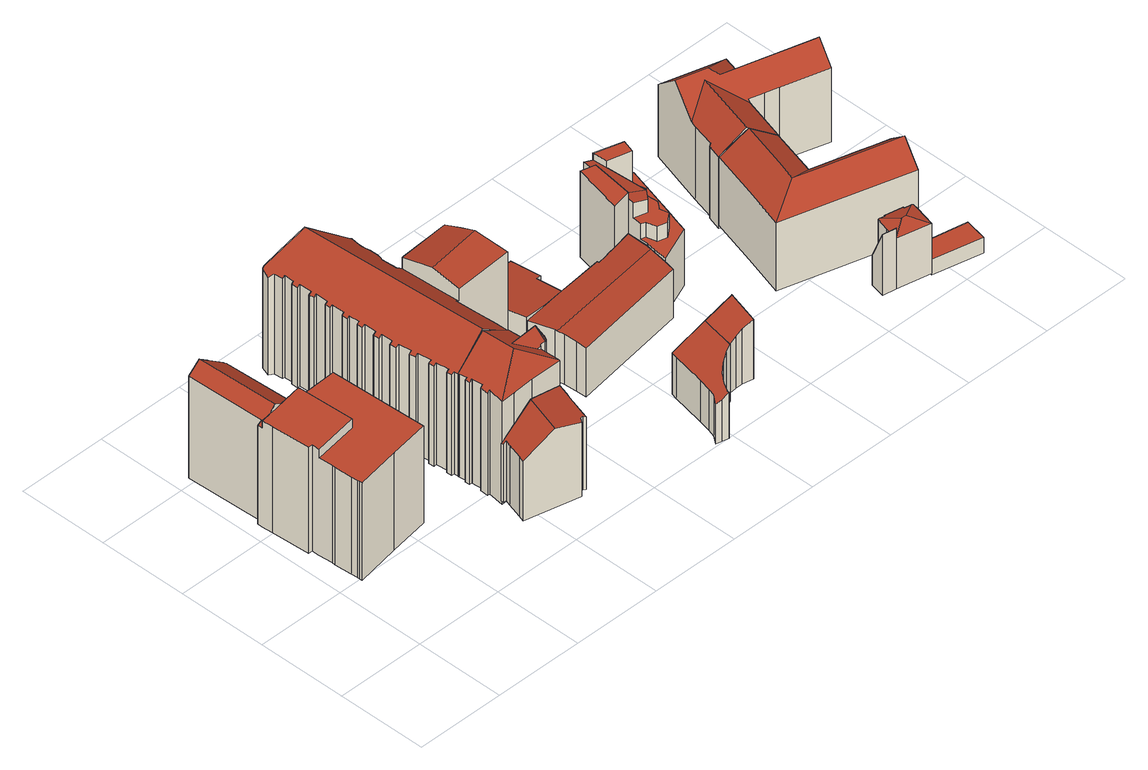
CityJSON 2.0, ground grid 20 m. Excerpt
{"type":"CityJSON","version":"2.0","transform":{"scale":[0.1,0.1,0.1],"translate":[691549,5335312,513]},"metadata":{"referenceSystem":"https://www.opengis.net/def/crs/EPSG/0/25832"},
"CityObjects":{
"building1":{"type":"Building","attributes":{"Gemeindeschluessel":"09162000","HoeheDach":"542.734","HoeheGrund":"516.340","Methode":"2000","NiedrigsteTraufeDesGebaeudes":"537.153","Geometrietyp2DReferenz":"3000","function":"31001_9998","roofType":"1000","measuredHeight":26.39,"storeysAboveGround":7},"geometry":[{"type":"MultiSurface","lod":"2","boundaries":[[[0,1,2,3,4,5,6]],[[7,8,9,10,11,12,13]],[[14,15,16,17]],[[2,18,19,20,21,22,23,24,25,26,27,3]],[[28,29,30,31,32,33,34]],[[35,36,37,38]],[[39,40,24,23]],[[41,42,36,35,43,44]],[[32,31,45]],[[7,46,26,25,47,48,8]],[[27,49,4,3]],[[50,51,12,11,16,15,37,36,42]],[[32,45,50,42,41,52,33]],[[34,33,52,53]],[[54,19,18,55]],[[56,22,21,57]],[[53,52,41,44]],[[30,58,5,4,49,46,7,13,51,59,45,31]],[[6,5,58,60]],[[57,21,20,61]],[[38,37,15,14]],[[47,25,24,40]],[[17,16,11,10]],[[39,56,57,61,54,55,1,0,6,60,29,28,34,53,44,43,35,38,14,17,10,9,8,48,47,40]],[[61,20,19,54]],[[51,13,12]],[[55,18,2,1]],[[59,51,50,45]],[[39,23,22,56]],[[60,58,30,29]],[[26,46,49,27]]],"semantics":{"surfaces":[{"type":"WallSurface"},{"type":"RoofSurface"},{"type":"GroundSurface"}],"values":[0,0,0,1,0,0,0,0,0,0,0,1,1,0,0,0,0,1,0,0,0,0,0,2,0,0,0,0,0,0,0]}}]},
"building2":{"type":"Building","attributes":{"Gemeindeschluessel":"09162000","HoeheDach":"533.630","HoeheGrund":"514.822","Methode":"2000","NiedrigsteTraufeDesGebaeudes":"528.355","Geometrietyp2DReferenz":"3000","function":"31001_9998","roofType":"3100","measuredHeight":18.81,"storeysAboveGround":3},"geometry":[{"type":"MultiSurface","lod":"2","boundaries":[[[62,63,64,65]],[[64,63,66,67,68,69,70,71,72,73,74]],[[75,72,71,76]],[[77,67,66,78]],[[79,80,81,82,83,84,85,86,75,76,87,88,89,77,78,62,65]],[[90,83,82,91]],[[76,71,70,87]],[[88,69,68,89]],[[83,90,92,84]],[[87,70,69,88]],[[78,66,63,62]],[[81,93,91,82]],[[75,86,94,73,72]],[[79,65,64,74,95]],[[80,96,93,81]],[[90,91,93,96,95,74,73,94,97,92]],[[89,68,67,77]],[[79,95,96,80]],[[94,86,85,97]],[[84,92,97,85]]],"semantics":{"surfaces":[{"type":"WallSurface"},{"type":"RoofSurface"},{"type":"GroundSurface"}],"values":[0,1,0,0,2,0,0,0,0,0,0,0,0,0,0,1,0,0,0,0]}}]},
"building3":{"type":"Building","attributes":{"Gemeindeschluessel":"09162000","HoeheDach":"543.230","HoeheGrund":"513.836","Methode":"2000","NiedrigsteTraufeDesGebaeudes":"537.940","Geometrietyp2DReferenz":"3000","function":"31001_9998","roofType":"3100","measuredHeight":29.39,"storeysAboveGround":5},"geometry":[{"type":"MultiSurface","lod":"2","boundaries":[[[98,99,100,101]],[[102,103,104,105]],[[106,107,108,109]],[[110,111,112,113]],[[114,112,111,115,109]],[[108,116,109]],[[117,118,119,109]],[[120,118,117,121]],[[115,117,109]],[[122,123,124]],[[125,126,127,128,129,130,131,132,133,134,135,136,137,138]],[[139,129,128,140]],[[141,107,106,142]],[[143,106,109]],[[144,101,100,132]],[[130,129,139,145]],[[140,128,127,146]],[[102,147,135,134,103]],[[133,148,149,150,151,122,124,104,103,134]],[[152,136,135,147]],[[151,109,119,153,123,122]],[[154,113,112,114,116]],[[155,131,130,145]],[[156,143,109]],[[157,126,125,158]],[[149,159,150]],[[160,161,143,156,162]],[[151,150,159,163,162,156,109]],[[164,137,136,152]],[[144,132,131,155]],[[125,138,165,158]],[[100,99,166,148,133,132]],[[141,142,161,160,167,168,98,101,144,155,145,139,140,146,157,158,165,164,152,147,102,105,169,120,121,110,113,154]],[[146,127,126,157]],[[116,114,109]],[[120,169,153,119,118]],[[141,154,116,108,107]],[[110,121,117,115,111]],[[168,166,99,98]],[[169,105,104,124,123,153]],[[165,138,137,164]],[[168,167,163,159,149,148,166]],[[160,162,163,167]],[[161,142,106,143]]],"semantics":{"surfaces":[{"type":"WallSurface"},{"type":"RoofSurface"},{"type":"GroundSurface"}],"values":[0,0,1,0,1,1,1,0,1,0,1,0,0,1,0,0,0,0,1,0,1,0,0,1,0,0,0,1,0,0,0,1,2,0,1,0,0,0,0,0,0,0,0,0]}}]},
"building4":{"type":"Building","attributes":{"Gemeindeschluessel":"09162000","HoeheDach":"543.510","HoeheGrund":"513.780","Methode":"2000","NiedrigsteTraufeDesGebaeudes":"536.828","Geometrietyp2DReferenz":"3000","function":"31001_9998","roofType":"3100","measuredHeight":29.73,"storeysAboveGround":5},"geometry":[{"type":"MultiSurface","lod":"2","boundaries":[[[170,171,172,173,174,175]],[[176,177,178,179]],[[180,181,182,183]],[[184,185,186,187]],[[188,189,190,191]],[[192,193,194,195,196,197]],[[183,182,198,199]],[[200,201,202,203,204,178,177]],[[205,206,207,208]],[[209,210,211,212,102,213,214,215,216,217,218,219,220,221,222,223,224,225,226,172,171,170,227,228,229,230,231,232,233,234,235,194,193,192,236,237,184,187,238,239,205,208,180,183,199,240,241,242,243,244,245,246,247,248,249,250,251,252,253,254,255,256,257,258,259,260,261,262,263,264,188,191,265,266,267,268,269,270,271,272]],[[241,273,274,242]],[[275,276,277,278,257,256,255,254,253,279]],[[170,175,280,227]],[[235,281,195,194]],[[192,197,282,236]],[[226,283,173,172]],[[269,203,202,270]],[[261,284,285,262]],[[245,286,287,246]],[[263,288,289,264]],[[290,176,179,178,204,268,267,266,265]],[[252,291,279,253]],[[292,281,235,234,233,293]],[[222,294,295,223]],[[210,209,272,296,297,298,299]],[[268,204,203,269]],[[215,300,301,216]],[[242,274,302,243]],[[262,285,288,263]],[[217,303,304,218]],[[210,299,305,211]],[[220,306,307,221]],[[251,308,291,252]],[[229,309,310,230]],[[191,190,290,265]],[[264,289,189,188]],[[208,207,181,180]],[[280,311,309,229,228,227]],[[260,312,284,261]],[[313,314,315,316,287,286,317,302,274,273,318,198,182,181,207,206,319,320,186,185,321,282,197,196,195,281,292,293,322,323,310,309,311,280,175,174,173,283,324,325,295,294,307,306,326,304,303,301,300,327,328,276,275,279,291,308]],[[244,317,286,245]],[[243,302,317,244]],[[247,316,315,248]],[[232,322,293,233]],[[224,325,324,225]],[[232,231,230,310,323,322]],[[214,213,102,329,328,327]],[[330,298,297,200,177,176]],[[259,258,257,278,331,332]],[[246,287,316,247]],[[223,295,325,224]],[[328,329,333,305,299,298,330,176,290,190,189,289,288,285,284,312,332,331,278,277,276]],[[250,249,314,313,308,251]],[[187,186,320,238]],[[214,327,300,215]],[[216,301,303,217]],[[248,315,314,249]],[[199,198,318,240]],[[238,320,319,239]],[[225,324,283,226]],[[282,321,237,236]],[[219,326,306,220]],[[297,296,201,200]],[[259,332,312,260]],[[240,318,273,241]],[[237,321,185,184]],[[211,305,333,212]],[[296,272,271,270,202,201]],[[218,304,326,219]],[[212,333,329,102]],[[221,307,294,222]],[[239,319,206,205]]],"semantics":{"surfaces":[{"type":"WallSurface"},{"type":"RoofSurface"},{"type":"GroundSurface"}],"values":[0,0,0,0,0,0,0,1,0,2,0,0,0,0,0,0,0,0,0,0,0,0,0,0,0,0,0,0,0,0,0,0,0,0,0,0,0,0,0,1,0,0,0,0,0,0,0,0,0,0,0,1,0,0,0,0,0,0,0,0,0,0,1,0,0,0,0,0,0,0,0,0]}}]},
"building5":{"type":"Building","attributes":{"Gemeindeschluessel":"09162000","HoeheDach":"526.170","HoeheGrund":"514.010","Methode":"1000","NiedrigsteTraufeDesGebaeudes":"524.591","Geometrietyp2DReferenz":"3000","function":"31001_9998","roofType":"1000","measuredHeight":12.16,"storeysAboveGround":2},"geometry":[{"type":"MultiSurface","lod":"2","boundaries":[[[334,335,336,337,338,339]],[[340,341,342,343,344,345]],[[346,347,348,349,350,351]],[[352,336,335,334,353,354,355,356,357,358,351,350,349,344,343,342]],[[358,359,346,351]],[[355,360,361,356]],[[352,362,337,336]],[[357,363,359,358]],[[360,364,365,339,338,337,362,341,340,345,348,347,346,359,363,361]],[[342,341,362,352]],[[353,334,339,365,364,354]],[[356,361,363,357]],[[354,364,360,355]],[[349,348,345,344]]],"semantics":{"surfaces":[{"type":"WallSurface"},{"type":"GroundSurface"},{"type":"RoofSurface"}],"values":[0,0,0,1,0,0,0,0,2,0,0,0,0,0]}}]},
"building6":{"type":"Building","attributes":{"Gemeindeschluessel":"09162000","HoeheDach":"526.755","HoeheGrund":"513.235","Methode":"2000","NiedrigsteTraufeDesGebaeudes":"522.575","Geometrietyp2DReferenz":"3000","function":"31001_9998","roofType":"2100","measuredHeight":13.52,"storeysAboveGround":2},"geometry":[{"type":"MultiSurface","lod":"2","boundaries":[[[366,367,368,369,370,371,372,373,374,375,376,377,378,379,380,381,382,383,384,385]],[[386,377,376,387]],[[388,375,374,389]],[[390,368,367,391]],[[387,388,389,392,393,394,395,390,391,396,397,398,399,400,401,402,403,404,386]],[[392,372,371,393]],[[398,384,383,399]],[[399,383,382,400]],[[392,389,374,373,372]],[[393,371,370,394]],[[396,366,385,397]],[[394,370,369,395]],[[397,385,384,398]],[[391,367,366,396]],[[387,376,375,388]],[[402,380,379,403]],[[382,381,380,402,401,400]],[[404,378,377,386]],[[395,369,368,390]],[[403,379,378,404]]],"semantics":{"surfaces":[{"type":"RoofSurface"},{"type":"WallSurface"},{"type":"GroundSurface"}],"values":[0,1,1,1,2,1,1,1,1,1,1,1,1,1,1,1,1,1,1,1]}}]},
"building7":{"type":"Building","attributes":{"Gemeindeschluessel":"09162000","HoeheDach":"526.050","HoeheGrund":"513.971","Methode":"2000","NiedrigsteTraufeDesGebaeudes":"525.442","Geometrietyp2DReferenz":"3000","function":"31001_9998","roofType":"3100","measuredHeight":12.08,"storeysAboveGround":3},"geometry":[{"type":"MultiSurface","lod":"2","boundaries":[[[405,406,407,408]],[[409,410,411,412,413]],[[414,415,416,417]],[[418,419,420,421]],[[422,423,424,334]],[[425,426,411,410]],[[419,418,415,414]],[[408,407,427,428]],[[429,430,431,432]],[[422,421,420,433,423]],[[428,427,430,429]],[[409,413,434,435]],[[435,434,417,416]],[[336,436,406,405]],[[409,435,416,415,418,421,422,334,336,405,408,428,429,432,425,410]],[[432,431,426,425]],[[423,433,412,411,426,431,430,427,407,406,436,424]],[[414,417,434,413,412,433,420,419]],[[334,424,436,336]]],"semantics":{"surfaces":[{"type":"WallSurface"},{"type":"GroundSurface"},{"type":"RoofSurface"}],"values":[0,0,0,0,0,0,0,0,0,0,0,0,0,0,1,0,2,2,0]}}]},
"building8":{"type":"Building","attributes":{"Gemeindeschluessel":"09162000","HoeheDach":"529.555","HoeheGrund":"515.153","Methode":"2000","NiedrigsteTraufeDesGebaeudes":"526.713","Geometrietyp2DReferenz":"3000","function":"31001_9998","roofType":"2100","measuredHeight":14.4},"geometry":[{"type":"MultiSurface","lod":"2","boundaries":[[[437,438,439,440,441,442]],[[443,444,445,446,447,448,449,450,441,440,439]],[[445,444,443,439,438,451,452,453]],[[454,455,376,450,449,448]],[[456,457,453,452,451,438,437,442,376,455,454]],[[447,456,454,448]],[[445,453,457,446]],[[446,457,456,447]],[[450,376,442,441]]],"semantics":{"surfaces":[{"type":"WallSurface"},{"type":"GroundSurface"},{"type":"RoofSurface"}],"values":[0,1,0,0,2,0,0,0,0]}}]},
"building9":{"type":"Building","attributes":{"Gemeindeschluessel":"09162000","HoeheDach":"535.217","HoeheGrund":"514.910","Methode":"1000","NiedrigsteTraufeDesGebaeudes":"535.217","Geometrietyp2DReferenz":"3000","function":"31001_9998","roofType":"1000","measuredHeight":20.31,"storeysAboveGround":5},"geometry":[{"type":"MultiSurface","lod":"2","boundaries":[[[458,459,460,461,462,463]],[[461,464,465,462]],[[466,467,468,469,465,464]],[[462,465,469,463]],[[461,460,459,467,466,464]],[[459,458,463,469,468,467]]],"semantics":{"surfaces":[{"type":"GroundSurface"},{"type":"WallSurface"},{"type":"RoofSurface"}],"values":[0,1,2,1,1,1]}}]},
"building10":{"type":"Building","attributes":{"Gemeindeschluessel":"09162000","HoeheDach":"534.660","HoeheGrund":"513.289","Methode":"2000","NiedrigsteTraufeDesGebaeudes":"526.450","Geometrietyp2DReferenz":"3000","function":"31001_9998","roofType":"1000","measuredHeight":21.37,"storeysAboveGround":5},"geometry":[{"type":"MultiSurface","lod":"2","boundaries":[[[470,471,472,473]],[[474,475,476,477]],[[478,479,480,481]],[[482,483,484,485]],[[479,486,487,488,489,490,491,492,474,477,493,470,473,494,495,496,497,498,499,500,501,480]],[[502,503,504,505,506,491,490]],[[507,508,509,510]],[[511,510,509,512,513,514,489,488]],[[515,516,500,499,517,485,484,518]],[[473,472,519,494]],[[502,514,513,503]],[[477,476,520,493]],[[495,521,522,496]],[[507,515,518,523,508]],[[524,487,486,525]],[[526,527,522,521,519,472,471,520,476,475,528,506,505,529,482,485,517]],[[529,530,483,482]],[[498,526,517,499]],[[491,506,528,492]],[[531,501,500,516]],[[515,507,510,511,524,525,478,481,531,516]],[[511,488,487,524]],[[481,480,501,531]],[[530,504,512,509,508,523]],[[493,520,471,470]],[[489,514,502,490]],[[496,522,527,497]],[[504,503,513,512]],[[505,504,530,529]],[[525,486,479,478]],[[497,527,526,498]],[[494,519,521,495]],[[483,530,523,518,484]],[[492,528,475,474]]],"semantics":{"surfaces":[{"type":"WallSurface"},{"type":"RoofSurface"},{"type":"GroundSurface"}],"values":[0,0,0,0,1,0,0,0,0,0,1,0,0,0,0,1,0,0,0,0,2,0,0,1,0,0,0,0,0,0,0,0,1,0]}}]},
"building11":{"type":"Building","attributes":{"Gemeindeschluessel":"09162000","HoeheDach":"530.243","HoeheGrund":"515.840","Methode":"1000","NiedrigsteTraufeDesGebaeudes":"522.897","Geometrietyp2DReferenz":"3000","function":"31001_2000","roofType":"2100","measuredHeight":14.4,"storeysAboveGround":1},"geometry":[{"type":"MultiSurface","lod":"2","boundaries":[[[532,533,534,535]],[[536,537,538,539]],[[538,537,534,533]],[[539,538,533,532]],[[532,535,536,539]],[[535,534,537,536]]],"semantics":{"surfaces":[{"type":"WallSurface"},{"type":"RoofSurface"},{"type":"GroundSurface"}],"values":[0,0,1,0,2,0]}}]},
"building12":{"type":"Building","attributes":{"Gemeindeschluessel":"09162000","HoeheDach":"528.710","HoeheGrund":"515.760","Methode":"2000","NiedrigsteTraufeDesGebaeudes":"527.658","Geometrietyp2DReferenz":"3000","function":"31001_9998","roofType":"3200","measuredHeight":12.95,"storeysAboveGround":1},"geometry":[{"type":"MultiSurface","lod":"2","boundaries":[[[540,541,542,543]],[[544,545,546,547]],[[542,541,548,549,550]],[[551,552,536,539]],[[549,548,553,554,547,546]],[[553,548,541,540]],[[555,556,557,552,551]],[[542,550,555,551]],[[556,558,559,560,561,557]],[[540,543,539,536,561,560,559,562,544,547,554,553]],[[562,563,545,544]],[[543,542,551,539]],[[536,552,557,561]],[[555,550,549,546,545,563,558,556]],[[559,558,563,562]]],"semantics":{"surfaces":[{"type":"WallSurface"},{"type":"RoofSurface"},{"type":"GroundSurface"}],"values":[0,0,1,0,0,0,1,1,0,2,0,0,0,1,0]}}]},
"building13":{"type":"Building","attributes":{"Gemeindeschluessel":"09162000","HoeheDach":"536.118","HoeheGrund":"515.666","Methode":"1000","NiedrigsteTraufeDesGebaeudes":"531.762","Geometrietyp2DReferenz":"3000","function":"31001_9998","roofType":"3100","measuredHeight":20.45,"storeysAboveGround":4},"geometry":[{"type":"MultiSurface","lod":"2","boundaries":[[[564,565,566,567,568,569]],[[570,571,572,573,574,575]],[[576,577,578,579]],[[572,571,580,579,578,581]],[[582,583,584,585]],[[580,571,570,575,586,568,567,566,584,583,576,579]],[[574,587,569,568,586,575]],[[588,589,564,569,587,574]],[[590,581,578,577,582,585,588]],[[583,582,577,576]],[[573,572,581,590,588,574]],[[584,566,565,585]],[[585,565,564,589,588]]],"semantics":{"surfaces":[{"type":"WallSurface"},{"type":"GroundSurface"},{"type":"RoofSurface"}],"values":[0,0,0,0,0,1,0,2,2,0,2,0,2]}}]},
"building14":{"type":"Building","attributes":{"Gemeindeschluessel":"09162000","HoeheDach":"519.218","HoeheGrund":"515.523","Methode":"1000","NiedrigsteTraufeDesGebaeudes":"519.218","Geometrietyp2DReferenz":"3000","function":"31001_2000","roofType":"1000","measuredHeight":3.69},"geometry":[{"type":"MultiSurface","lod":"2","boundaries":[[[591,592,593,594]],[[593,592,595,596]],[[596,595,597,598]],[[598,594,593,596]],[[592,591,597,595]],[[598,597,591,594]]],"semantics":{"surfaces":[{"type":"WallSurface"},{"type":"GroundSurface"},{"type":"RoofSurface"}],"values":[0,0,0,1,2,0]}}]},
"building15":{"type":"Building","attributes":{"Gemeindeschluessel":"09162000","HoeheDach":"537.642","HoeheGrund":"514.944","Methode":"2000","NiedrigsteTraufeDesGebaeudes":"527.932","Geometrietyp2DReferenz":"3000","function":"31001_9998","roofType":"3200","measuredHeight":22.7,"storeysAboveGround":4},"geometry":[{"type":"MultiSurface","lod":"2","boundaries":[[[599,600,601,602,603,604]],[[605,606,607,608]],[[609,610,599,604]],[[611,612,613,614]],[[615,616,617,618]],[[619,620,621,622,623,624,625]],[[614,613,603,602,617,616,626]],[[627,628,611,614,626]],[[629,623,622,630]],[[630,622,621,631]],[[607,606,632,620,619,609,604,603,613,612,633]],[[634,631,621,620,632]],[[634,605,608,635,628,627,615,618,601,600,629,630,631]],[[624,610,625]],[[618,617,602,601]],[[629,600,599,610,624,623]],[[634,632,606,605]],[[609,619,625,610]],[[635,608,607,633]],[[627,626,616,615]],[[628,635,633,612,611]]],"semantics":{"surfaces":[{"type":"WallSurface"},{"type":"RoofSurface"},{"type":"GroundSurface"}],"values":[0,0,1,1,0,1,1,0,0,0,1,0,2,0,0,0,0,1,0,0,0]}}]}
},
"vertices":[
[22,274,33],[24,243,33],[24,243,263],[22,274,263],[22,274,284],[22,291,284],[22,291,33],[116,417,284],[116,417,33],[116,419,33],[108,592,33],[108,592,242],[116,419,242],[116,419,284],[103,594,33],[103,594,246],[103,592,246],[103,592,33],[24,235,263],[26,197,263],[27,182,263],[27,177,263],[27,171,263],[127,188,263],[216,202,263],[207,421,263],[117,417,263],[123,290,263],[6,401,33],[8,378,33],[8,378,284],[6,401,284],[6,401,267],[6,412,267],[6,412,33],[58,591,33],[58,591,281],[63,592,277],[63,592,33],[127,188,33],[216,202,33],[9,589,275],[37,590,297],[37,590,33],[9,589,33],[29,405,284],[117,417,284],[207,421,33],[117,417,33],[123,290,284],[45,407,297],[62,410,284],[16,412,274],[16,412,33],[26,197,33],[24,235,33],[27,171,33],[27,177,33],[12,291,284],[45,407,284],[12,291,33],[27,182,33],
[486,73,18],[486,73,193],[479,63,194],[479,63,18],[493,75,192],[498,71,190],[501,83,190],[515,129,190],[519,141,190],[526,165,190],[452,163,206],[450,163,206],[424,76,206],[452,163,18],[526,165,18],[498,71,18],[493,75,18],[358,91,18],[362,106,18],[372,139,18],[376,152,18],[370,152,18],[369,158,18],[372,158,18],[405,160,18],[519,141,18],[515,129,18],[501,83,18],[370,152,155],[376,152,159],[369,158,154],[372,139,159],[405,160,177],[358,91,159],[362,106,159],[372,158,155],
[452,163,8],[452,163,251],[405,160,250],[405,160,8],[521,289,8],[521,289,250],[523,261,250],[523,261,8],[546,221,258],[548,226,258],[548,227,258],[532,232,288],[545,242,8],[545,242,258],[548,237,258],[548,237,8],[548,236,258],[545,243,258],[549,232,258],[542,247,259],[537,250,259],[536,250,259],[537,250,8],[542,247,8],[514,251,256],[524,252,256],[524,252,250],[370,238,250],[376,238,254],[376,236,254],[378,213,255],[372,212,251],[371,194,250],[377,194,254],[372,158,250],[448,204,302],[445,279,302],[372,268,252],[372,266,252],[374,248,253],[369,248,250],[372,212,8],[378,213,8],[548,226,8],[546,221,8],[543,216,258],[372,158,8],[371,194,8],[376,236,8],[372,268,8],[526,166,250],[525,211,250],[516,210,256],[468,228,288],[372,266,8],[524,250,259],[549,232,8],[377,194,8],[539,213,258],[376,238,8],[370,238,8],[525,211,256],[538,213,8],[543,216,8],[538,213,258],[525,213,259],[374,248,8],[369,248,8],[526,165,249],[525,213,8],[526,165,8],[524,250,8],
[352,404,8],[353,404,8],[358,404,8],[358,404,246],[353,404,242],[352,404,242],[514,549,242],[514,549,268],[519,550,268],[519,550,242],[346,577,8],[346,577,244],[351,577,248],[351,577,8],[352,523,8],[352,523,246],[347,522,242],[347,522,8],[501,589,8],[501,589,250],[496,582,255],[496,582,8],[348,486,8],[349,486,8],[354,486,8],[354,486,246],[349,486,242],[348,486,242],[351,605,248],[351,605,8],[518,476,287],[643,493,287],[642,498,286],[637,522,280],[630,556,270],[351,564,8],[351,564,247],[346,564,243],[346,564,8],[522,413,8],[513,412,8],[517,363,8],[520,318,8],[445,279,8],[372,269,8],[371,278,8],[365,278,8],[364,290,8],[370,290,8],[367,319,8],[361,318,8],[360,331,8],[366,331,8],[363,361,8],[357,361,8],[355,375,8],[361,376,8],[351,420,8],[352,420,8],[357,420,8],[356,445,8],[351,445,8],[350,445,8],[349,459,8],[350,459,8],[355,459,8],[348,499,8],[353,499,8],[347,535,8],[352,536,8],[345,604,8],[344,616,8],[350,616,8],[349,644,8],[343,643,8],[343,658,8],[348,659,8],[347,680,8],[342,680,8],[341,700,8],[337,702,8],[331,705,8],[338,726,8],[342,727,8],[371,718,8],[421,702,8],[507,674,8],[512,673,8],[508,660,8],[502,640,8],[505,632,8],[508,624,8],[508,615,8],[508,606,8],[505,597,8],[498,548,8],[514,549,8],[519,550,8],[630,556,8],[637,522,8],[642,498,8],[643,493,8],[657,424,8],[344,616,244],[350,616,248],[371,718,268],[421,702,305],[507,674,242],[512,673,239],[342,727,247],[351,420,241],[355,459,246],[348,499,242],[361,376,247],[508,624,244],[508,615,244],[343,658,245],[348,659,249],[508,606,245],[505,597,247],[498,548,255],[338,726,244],[350,459,242],[349,459,241],[366,331,249],[363,361,248],[657,424,269],[522,413,271],[522,413,242],[513,412,249],[371,278,250],[365,278,246],[349,644,249],[364,290,245],[370,290,250],[517,363,248],[361,318,245],[360,331,244],[331,705,238],[357,420,246],[356,445,246],[352,420,242],[505,632,245],[337,702,242],[341,700,245],[342,680,245],[347,680,249],[343,643,245],[345,604,244],[352,536,247],[347,535,243],[353,499,246],[350,445,241],[351,445,242],[355,375,242],[357,361,243],[367,319,249],[372,269,250],[445,279,305],[521,289,248],[518,476,242],[508,660,242],[502,640,248],[520,318,248],
[666,385,10],[702,389,10],[773,398,10],[773,398,119],[702,389,127],[666,385,132],[777,467,116],[778,460,116],[778,460,10],[777,467,10],[772,505,10],[772,505,116],[758,526,117],[764,527,116],[769,527,116],[769,527,10],[764,527,10],[758,526,10],[766,459,10],[665,387,10],[657,424,10],[642,498,10],[637,522,10],[701,526,10],[757,530,10],[757,530,117],[642,498,132],[637,522,132],[766,459,118],[701,526,124],[657,424,132],[665,387,132],
[775,3,101],[791,0,110],[792,5,110],[802,24,112],[808,32,114],[814,39,116],[831,54,123],[849,64,130],[849,64,131],[864,69,138],[867,83,137],[880,147,136],[879,148,136],[806,157,100],[803,144,100],[788,72,101],[787,67,101],[781,40,100],[777,24,100],[763,6,96],[880,147,2],[867,83,2],[864,69,2],[849,64,2],[792,5,2],[791,0,2],[831,54,2],[814,39,2],[808,32,2],[802,24,2],[775,3,2],[763,6,2],[777,24,2],[781,40,2],[787,67,2],[788,72,2],[803,144,2],[806,157,2],[879,148,2],
[869,408,10],[869,408,125],[870,404,125],[870,404,10],[956,349,10],[959,371,10],[959,371,130],[957,360,130],[956,349,129],[686,256,124],[686,256,10],[950,296,10],[950,296,125],[685,280,10],[685,280,127],[683,307,129],[683,307,10],[679,328,10],[679,328,130],[666,385,125],[963,422,10],[963,422,125],[889,407,125],[889,407,10],[901,410,10],[901,410,125],[919,413,125],[919,413,10],[680,322,130],[953,318,127],[953,318,10],[773,398,125],
[938,139,165],[940,139,166],[940,139,22],[938,139,22],[880,147,22],[880,147,137],[934,116,22],[921,67,22],[921,66,22],[897,71,22],[880,71,22],[864,69,22],[866,75,22],[867,83,22],[934,116,165],[921,67,164],[921,66,163],[864,69,137],[866,75,137],[880,71,144],[897,71,152],
[969,465,19],[963,422,19],[958,421,19],[919,413,19],[945,525,19],[976,517,19],[919,413,222],[945,525,222],[958,421,222],[963,422,222],[969,465,222],[976,517,222],
[1024,435,135],[1024,435,170],[1026,410,170],[1026,410,135],[1030,475,135],[1030,475,170],[1030,474,170],[1030,474,135],[1033,350,3],[1033,350,135],[953,318,135],[953,318,3],[992,401,170],[992,401,201],[962,409,206],[962,409,170],[1041,381,135],[1046,397,135],[1081,524,135],[1062,529,135],[1054,501,135],[1022,510,135],[1014,479,135],[1036,449,135],[1013,393,135],[1018,373,135],[997,356,135],[976,362,135],[970,385,135],[960,388,135],[959,371,135],[956,349,135],[1054,501,217],[1002,515,217],[1002,515,201],[1002,515,170],[1022,510,170],[976,517,3],[976,517,206],[981,552,205],[981,552,3],[1081,524,3],[1000,547,201],[1000,547,217],[1062,529,217],[963,422,3],[959,371,3],[960,388,170],[963,422,208],[1013,393,170],[1036,449,170],[1018,373,170],[997,356,170],[965,439,209],[1046,397,3],[1041,381,3],[970,385,170],[976,362,170],[1014,479,170],[1008,421,170],[1008,421,201],[956,349,3],
[1242,57,28],[1242,57,172],[1249,90,99],[1249,90,28],[1279,83,28],[1279,83,101],[1272,52,172],[1272,52,28],
[1357,82,28],[1357,82,147],[1346,36,147],[1346,36,28],[1342,104,28],[1342,104,147],[1341,100,148],[1341,100,28],[1360,96,147],[1357,97,148],[1321,75,157],[1272,52,147],[1279,83,147],[1360,96,28],[1357,97,28],[1311,77,157],[1289,112,148],[1286,112,147],[1301,109,148],[1301,109,28],[1289,112,28],[1286,112,28],[1302,112,28],[1302,112,147],
[1233,385,231],[1291,368,188],[1291,368,27],[1233,385,27],[1174,402,27],[1174,402,188],[1237,169,27],[1400,123,27],[1400,123,188],[1237,169,188],[1118,202,188],[1118,202,27],[1388,228,27],[1388,228,188],[1427,217,188],[1427,217,27],[1413,170,27],[1413,170,231],[1368,234,188],[1368,234,27],[1263,264,27],[1263,264,188],[1145,297,27],[1145,297,188],[1190,233,231],[1204,281,231],[1250,216,231],
[1454,12,62],[1346,36,62],[1346,36,25],[1454,12,25],[1357,82,62],[1357,82,25],[1464,61,62],[1464,61,25],
[1239,618,189],[1239,618,19],[1202,488,19],[1202,488,192],[1206,501,192],[1222,558,246],[1382,454,19],[1382,454,194],[1353,462,194],[1353,462,19],[1288,540,246],[1375,581,188],[1291,368,189],[1319,467,189],[1269,531,234],[1229,386,234],[1183,434,19],[1183,434,189],[1188,436,192],[1188,436,19],[1300,522,234],[1497,467,234],[1518,540,150],[1422,568,149],[1380,579,149],[1375,581,149],[1366,547,188],[1174,402,189],[1174,402,19],[1291,368,19],[1380,579,19],[1422,568,19],[1518,540,19],[1485,425,194],[1320,472,194],[1485,425,19],[1320,472,19]
]}
